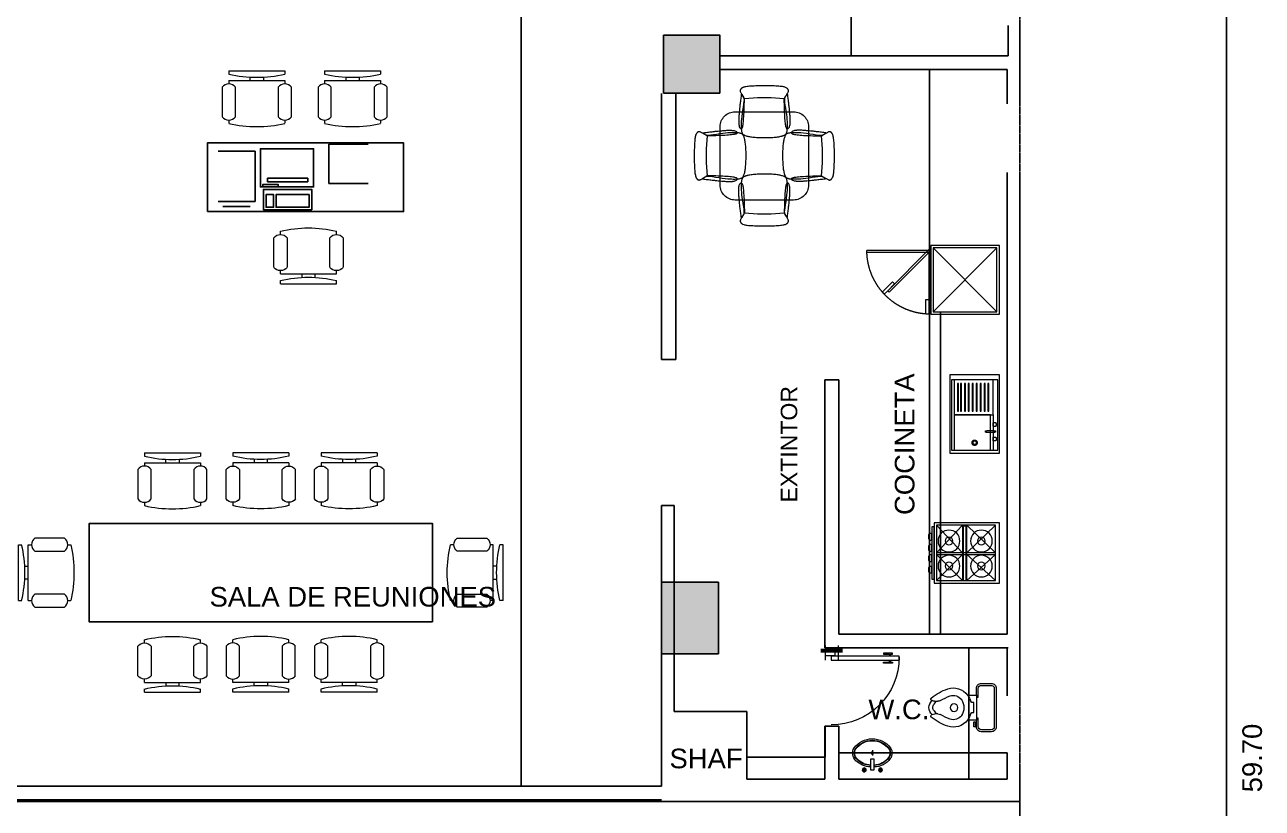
# Model space of a CAD drawing. Header units: millimetres. Extents: x -327709 to -233612, y 250954 to 312605.
# Drawn here: x -246551 to -233941, y 279369 to 287356 of the extents above; entities that cross this region are included whole.
import ezdxf

# ---------------------------------------------------------------- set-up
doc = ezdxf.new("R2010")
doc.units = ezdxf.units.MM
doc.header["$PDMODE"] = 35
doc.linetypes.add('Dash Style-1', pattern=[4.724409, 1.889764, -2.834646])
for name, color, linetype, lineweight in [('p1', 7, 'Continuous', 18), ('P4', 7, 'Continuous', 18), ('SUPERFICIES', 7, 'Dash Style-1', 5)]:
    doc.layers.add(name, color=color, linetype=linetype, lineweight=lineweight)
doc.styles.add('Arial (bold)', font='arialbd.ttf')
doc.styles.add('Arial Unicode MS', font='ARIALUNI.TTF')
doc.dimstyles.new('carlos', dxfattribs={"dimtxt": 0.067432, "dimasz": 0.00186, "dimexe": 1.7e-05, "dimexo": 1.25e-05, "dimgap": 0, "dimtad": 0, "dimdec": 3, "dimtxsty": 'Arial (bold)', "dimblk": 'VW_SLASH-1', "dimblk1": 'VW_SLASH-1', "dimblk2": 'VW_SLASH-1', "dimcen": 0, "dimazin": 0, "dimtfac": 1, "dimtdec": 3, "dimtix": 1, "dimtmove": 0, "dimatfit": 0, "dimldrblk": 'VW_SLASH-1', "dimfxl": 1, "dimfrac": 2, "dimtolj": 1, "dimarcsym": 0})

# ---------------------------------------------------------------- blocks, each defined once
blk = doc.blocks.new('refrigera 2d')
at = {"linetype": 'Dash Style-1'}
for p, q in [((0.291, -0.348), (0.291, -0.998)), ((0.311, -0.348), (0.311, -0.998))]:
    blk.add_line(p, q, dxfattribs=at)
for points in [[(-0.339, 0.352), (0.361, 0.352), (0.361, -0.348), (-0.339, -0.348), (-0.339, 0.352)], [(-0.314, 0.327), (0.336, 0.327), (0.336, -0.323), (-0.314, -0.323)], [(-0.289, -0.368), (-0.339, -0.368), (-0.339, -0.398), (-0.189, -0.398), (-0.189, -0.368), (-0.289, -0.368)], [(-0.289, -0.348), (0.311, -0.348), (0.311, -0.368), (-0.289, -0.368)], [(-0.114, -0.772), (0.311, -0.348), (0.325, -0.362), (-0.1, -0.786)], [(-0.1, -0.786), (-0.135, -0.822), (-0.114, -0.843), (-0.008, -0.737), (-0.029, -0.715), (-0.1, -0.786)]]:
    blk.add_lwpolyline(points, close=True)
blk.add_lwpolyline([(-0.314, 0.327), (0.336, -0.323), (-0.314, -0.323), (0.336, 0.327)])
blk.add_arc((0.311, -0.348), 0.65, 181.7624, 270, dxfattribs=at)
blk = doc.blocks.new('cocina 2d plant 1')
for p, q in [((-0.024, 0.011), (-0.286, 0.277)), ((-0.286, 0.011), (-0.024, 0.277)), ((-0.024, 0.304), (-0.016, 0.304)), ((0.022, 0.011), (0.314, 0.277)), ((0.314, 0.011), (0.022, 0.277)), ((-0.024, -0.287), (-0.286, -0.006)), ((-0.286, -0.287), (-0.024, -0.006)), ((0.022, -0.287), (0.314, -0.006)), ((0.314, -0.287), (0.022, -0.006))]:
    blk.add_line(p, q)
for points in [[(-0.311, 0.263), (-0.311, -0.272), (-0.336, -0.272), (-0.336, 0.263)], [(0.354, 0.304), (0.354, -0.31), (-0.311, -0.31), (-0.311, 0.304)], [(0.314, 0.277), (0.314, -0.287), (-0.286, -0.287), (-0.286, 0.277)], [(0.014, 0.277), (0.014, -0.277), (-0.016, -0.277), (-0.016, 0.277)], [(0.021, 0.277), (0.021, -0.277), (0.014, -0.277), (0.014, 0.277)], [(-0.36, 0.187), (-0.36, 0.143), (-0.368, 0.143), (-0.368, 0.187)], [(-0.336, 0.198), (-0.336, 0.132), (-0.36, 0.132), (-0.36, 0.198)], [(-0.36, 0.071), (-0.36, 0.027), (-0.368, 0.027), (-0.368, 0.071)], [(-0.336, 0.082), (-0.336, 0.016), (-0.36, 0.016), (-0.36, 0.082)], [(0.314, 0.011), (0.314, -0.006), (-0.286, -0.006), (-0.286, 0.011)], [(-0.36, -0.034), (-0.36, -0.078), (-0.368, -0.078), (-0.368, -0.034)], [(-0.336, -0.023), (-0.336, -0.089), (-0.36, -0.089), (-0.36, -0.023)], [(-0.36, -0.147), (-0.36, -0.191), (-0.368, -0.191), (-0.368, -0.147)], [(-0.336, -0.136), (-0.336, -0.202), (-0.36, -0.202), (-0.36, -0.136)]]:
    blk.add_lwpolyline(points, close=True)
for points in [[(-0.016, 0.277), (-0.016, -0.277), (-0.024, -0.277), (-0.024, 0.277)], [(-0.016, 0.277), (-0.016, -0.277), (-0.024, -0.277), (-0.024, 0.277), (-0.016, 0.277)]]:
    blk.add_lwpolyline(points)
for centre, radius in [((-0.16, 0.129), 0.111), ((-0.16, 0.129), 0.04), ((0.17, 0.129), 0.111), ((0.17, 0.129), 0.04), ((-0.16, -0.126), 0.111), ((-0.16, -0.126), 0.04), ((0.17, -0.126), 0.111), ((0.17, -0.126), 0.04)]:
    blk.add_circle(centre, radius)
blk = doc.blocks.new('lavaplatos peq')
blk.add_line((-0.192, 0.03), (-0.192, -0.329))
for points in [[(-0.257, 0.439), (0.248, 0.439), (0.248, -0.361), (-0.257, -0.361)], [(-0.242, 0.388), (0.233, 0.388), (0.233, -0.329), (-0.242, -0.329)], [(-0.192, 0.388), (0.203, 0.388), (0.203, 0.03), (-0.192, 0.03)], [(-0.15, 0.351), (-0.14, 0.351), (-0.14, 0.068), (-0.15, 0.068)], [(-0.11, 0.351), (-0.1, 0.351), (-0.1, 0.068), (-0.11, 0.068)], [(-0.07, 0.351), (-0.06, 0.351), (-0.06, 0.068), (-0.07, 0.068)], [(-0.03, 0.351), (-0.02, 0.351), (-0.02, 0.068), (-0.03, 0.068)], [(0.01, 0.351), (0.02, 0.351), (0.02, 0.068), (0.01, 0.068)], [(0.05, 0.351), (0.06, 0.351), (0.06, 0.068), (0.05, 0.068)], [(0.09, 0.351), (0.1, 0.351), (0.1, 0.068), (0.09, 0.068)], [(0.13, 0.351), (0.14, 0.351), (0.14, 0.068), (0.13, 0.068)], [(0.16, 0.351), (0.17, 0.351), (0.17, 0.068), (0.16, 0.068)], [(-0.166, 0.03), (0.203, 0.03), (0.203, -0.329), (-0.166, -0.329)]]:
    blk.add_lwpolyline(points, close=True)
for points in [[(-0.197, -0.048), (-0.196, -0.048), (-0.194, -0.05), (-0.192, -0.053), (-0.192, -0.082), (-0.194, -0.085), (-0.196, -0.087), (-0.219, -0.087), (-0.221, -0.085), (-0.222, -0.082), (-0.222, -0.053), (-0.221, -0.05), (-0.219, -0.048), (-0.217, -0.048), (-0.207, -0.048), (-0.197, -0.048)], [(-0.197, -0.195), (-0.196, -0.195), (-0.194, -0.197), (-0.192, -0.2), (-0.192, -0.229), (-0.194, -0.232), (-0.196, -0.234), (-0.219, -0.234), (-0.221, -0.232), (-0.222, -0.229), (-0.222, -0.2), (-0.221, -0.197), (-0.219, -0.195), (-0.217, -0.195), (-0.207, -0.195), (-0.197, -0.195)], [(-0.132, -0.13), (-0.127, -0.13), (-0.119, -0.131), (-0.115, -0.132), (-0.115, -0.146), (-0.119, -0.147), (-0.127, -0.148), (-0.204, -0.148), (-0.212, -0.147), (-0.216, -0.146), (-0.216, -0.132), (-0.212, -0.131), (-0.204, -0.13), (-0.199, -0.13), (-0.166, -0.13), (-0.132, -0.13)]]:
    blk.add_open_spline(points, degree=2, knots=[0, 0, 0, 1, 2, 3, 4, 5, 6, 7, 8, 9, 10, 11, 12, 12, 13, 13, 13])
for points in [[(0.026, -0.253), (0.026, -0.247), (0.018, -0.236), (0.004, -0.229), (-0.012, -0.229), (-0.026, -0.236), (-0.034, -0.247), (-0.034, -0.26), (-0.026, -0.271), (-0.012, -0.277), (0.004, -0.277), (0.018, -0.271), (0.026, -0.26), (0.026, -0.253)], [(0.016, -0.253), (0.016, -0.249), (0.01, -0.242), (0.001, -0.237), (-0.01, -0.237), (-0.019, -0.242), (-0.024, -0.249), (-0.024, -0.258), (-0.019, -0.265), (-0.01, -0.269), (0.001, -0.269), (0.01, -0.265), (0.016, -0.258), (0.016, -0.253)]]:
    blk.add_open_spline(points, degree=2)
blk = doc.blocks.new('Group-201-1')
at = {"color": 7, "linetype": 'Continuous', "lineweight": 5}
for p, q in [((-0.027, 0), (0.029, 0)), ((0.001, 0.028), (0.001, -0.027)), ((-0.102, -0.173), (-0.062, -0.173)), ((-0.082, -0.153), (-0.082, -0.193)), ((0.064, -0.173), (0.104, -0.173)), ((0.084, -0.153), (0.084, -0.193))]:
    blk.add_line(p, q, dxfattribs=at)
for points in [[(0.02, -0.143, 0.187772), (0.168, -0.079, 0.335471), (0.188, 0.052, 0.491193), (-0.185, 0.053, 0.280802), (-0.182, -0.058, 0.232365), (-0.018, -0.143)], [(0.019, -0.127, 0.187798), (0.157, -0.067, 0.331964), (0.174, 0.044, 0.487756), (-0.172, 0.045, 0.276113), (-0.168, -0.049, 0.231696), (-0.017, -0.127)], [(0.019, -0.123, 0.187806), (0.154, -0.064, 0.330923), (0.171, 0.042, 0.486791), (-0.168, 0.042, 0.274714), (-0.165, -0.047, 0.231506), (-0.017, -0.123)]]:
    blk.add_lwpolyline(points, format="xyb", dxfattribs=at)
at = {"color": 7, "linetype": 'Continuous', "lineweight": 18}
blk.add_lwpolyline([(0.02, -0.173), (-0.018, -0.173), (-0.018, -0.064), (0.02, -0.064)], close=True, dxfattribs=at)
blk.add_circle((0.001, 0), 0.0116, dxfattribs=at)
at = {"color": 7, "linetype": 'Continuous', "lineweight": 5}
for centre, radius in [((-0.082, -0.173), 0.02), ((-0.082, -0.173), 0.0168), ((0.084, -0.173), 0.02), ((0.084, -0.173), 0.0168)]:
    blk.add_circle(centre, radius, dxfattribs=at)
blk = doc.blocks.new('lavam peqe planta 2d_Sc1')
at = {"color": 7}
blk.add_blockref('Group-201-1', (0, 0), dxfattribs=at)
blk = doc.blocks.new('inodor planta 2d 2')
for p, q in [((-0.033, 0.203), (-0.063, 0.181)), ((-0.063, 0.165), (-0.063, 0.198)), ((0.034, 0.203), (0.064, 0.181)), ((0.064, 0.165), (0.064, 0.197)), ((-0.126, -0.227), (0.128, -0.227)), ((-0.05, -0.202), (-0.05, -0.182)), ((0.051, -0.202), (-0.05, -0.202)), ((0.051, -0.182), (0.051, -0.202))]:
    blk.add_line(p, q)
blk.add_lwpolyline([(-0.246, -0.379, 0.414214), (-0.195, -0.43), (0.196, -0.43, 0.414214), (0.247, -0.379), (0.247, -0.278, 0.414214), (0.196, -0.227), (0.128, -0.227), (0.128, -0.138, 0.320465), (0.191, 0.065, 0.084082), (0.098, 0.232, 0.442604), (0.079, 0.233, 0.057779), (0.072, 0.224, 0.435895), (-0.071, 0.225, 0.057779), (-0.078, 0.234, 0.442604), (-0.097, 0.233, 0.084082), (-0.19, 0.065, 0.320465), (-0.126, -0.138), (-0.126, -0.227), (-0.195, -0.227, 0.414214), (-0.246, -0.278), (-0.246, -0.379)], format="xyb", close=True)
for points in [[(0.034, 0.203, 0.428571), (-0.033, 0.203)], [(-0.082, -0.076, 0.288661), (0.083, -0.076)], [(-0.106, -0.227), (-0.106, -0.247), (-0.195, -0.247, 0.414214), (-0.226, -0.278), (-0.226, -0.384, 0.370267), (-0.195, -0.41), (0.196, -0.41, 0.414214), (0.227, -0.379), (0.227, -0.278, 0.414214), (0.196, -0.247), (0.108, -0.247), (0.108, -0.227)], [(0.061, -0.17, 0.101686), (0.128, -0.138)]]:
    blk.add_lwpolyline(points, format="xyb")
blk.add_lwpolyline([(0.196, -0.227), (0.196, -0.202), (0.146, -0.202), (0.146, -0.214), (0.184, -0.214), (0.184, -0.227)])
blk.add_circle((0.001, 0), 0.0395)
for centre, radius, start, end in [((0.35, -0.125), 0.496, 147.9375, 160.56), ((-0.114, 0.198), 0.0508, 0, 31.856), ((-0.114, 0.165), 0.0508, 327.9375, 0), ((0.115, 0.197), 0.0508, 147.3897, 180), ((0.115, 0.165), 0.0508, 180, 212.0625), ((-0.349, -0.125), 0.496, 19.44, 32.0625), ((-0.016, 0.008), 0.107, 161.8163, 232.8917), ((0.017, 0.008), 0.107, 307.1083, 18.1837), ((-0.016, 0.008), 0.183, 232.8917, 256.1166), ((-0.063, -0.182), 0.0127, 0, 76.1166), ((0.064, -0.182), 0.0127, 103.8834, 180)]:
    blk.add_arc(centre, radius, start, end)
blk = doc.blocks.new('Group-202-1')
at = {"color": 7, "linetype": 'Continuous', "lineweight": 9}
for p, q in [((-0.071, 0.592), (-0.203, 0.582)), ((0.071, 0.592), (-0.071, 0.592)), ((0.203, 0.582), (0.071, 0.592))]:
    blk.add_line(p, q, dxfattribs=at)
for points, knots in [([(-0.203, 0.582), (-0.208, 0.268), (-0.261, 0.281), (-0.261, 0.427), (-0.234, 0.633), (-0.218, 0.607), (-0.203, 0.582)], [0, 0, 0, 1, 2, 3, 3, 4, 4, 4]), ([(0.213, 0.216), (0.163, 0.186), (-0.163, 0.186), (-0.264, 0.247), (-0.203, 0.582), (-0.234, 0.633), (-0.254, 0.674), (-0.193, 0.714), (0.193, 0.714), (0.254, 0.674), (0.234, 0.633), (0.203, 0.582), (0.264, 0.247), (0.213, 0.216)], [0, 0, 0, 1, 2, 3, 3, 4, 5, 6, 7, 8, 9, 9, 10, 10, 10]), ([(0.203, 0.582), (0.208, 0.268), (0.261, 0.281), (0.261, 0.427), (0.234, 0.633), (0.218, 0.607), (0.203, 0.582)], [0, 0, 0, 1, 2, 3, 3, 4, 4, 4])]:
    blk.add_open_spline(points, degree=2, knots=knots, dxfattribs=at)
blk = doc.blocks.new('Group-203-1')
at = {"color": 7, "linetype": 'Continuous', "lineweight": 9}
for p, q in [((-0.203, -0.582), (-0.071, -0.592)), ((-0.071, -0.592), (0.071, -0.592)), ((0.071, -0.592), (0.203, -0.582))]:
    blk.add_line(p, q, dxfattribs=at)
for points, knots in [([(-0.213, -0.216), (-0.163, -0.186), (0.163, -0.186), (0.264, -0.247), (0.203, -0.582), (0.234, -0.633), (0.254, -0.674), (0.193, -0.714), (-0.193, -0.714), (-0.254, -0.674), (-0.234, -0.633), (-0.203, -0.582), (-0.264, -0.247), (-0.213, -0.216)], [0, 0, 0, 1, 2, 3, 3, 4, 5, 6, 7, 8, 9, 9, 10, 10, 10]), ([(-0.203, -0.582), (-0.208, -0.268), (-0.261, -0.281), (-0.261, -0.427), (-0.234, -0.633), (-0.218, -0.607), (-0.203, -0.582)], [0, 0, 0, 1, 2, 3, 3, 4, 4, 4]), ([(0.203, -0.582), (0.208, -0.268), (0.261, -0.281), (0.261, -0.427), (0.234, -0.633), (0.218, -0.607), (0.203, -0.582)], [0, 0, 0, 1, 2, 3, 3, 4, 4, 4])]:
    blk.add_open_spline(points, degree=2, knots=knots, dxfattribs=at)
blk = doc.blocks.new('Group-204-1')
at = {"color": 7, "linetype": 'Continuous', "lineweight": 9}
for p, q in [((-0.582, 0.203), (-0.592, 0.071)), ((-0.592, 0.071), (-0.592, -0.071)), ((-0.592, -0.071), (-0.582, -0.203))]:
    blk.add_line(p, q, dxfattribs=at)
for points, knots in [([(-0.582, 0.203), (-0.268, 0.208), (-0.281, 0.261), (-0.427, 0.261), (-0.633, 0.234), (-0.607, 0.218), (-0.582, 0.203)], [0, 0, 0, 1, 2, 3, 3, 4, 4, 4]), ([(-0.216, 0.213), (-0.186, 0.163), (-0.186, -0.163), (-0.247, -0.264), (-0.582, -0.203), (-0.633, -0.234), (-0.674, -0.254), (-0.714, -0.193), (-0.714, 0.193), (-0.674, 0.254), (-0.633, 0.234), (-0.582, 0.203), (-0.247, 0.264), (-0.216, 0.213)], [0, 0, 0, 1, 2, 3, 3, 4, 5, 6, 7, 8, 9, 9, 10, 10, 10]), ([(-0.582, -0.203), (-0.268, -0.208), (-0.281, -0.261), (-0.427, -0.261), (-0.633, -0.234), (-0.607, -0.218), (-0.582, -0.203)], [0, 0, 0, 1, 2, 3, 3, 4, 4, 4])]:
    blk.add_open_spline(points, degree=2, knots=knots, dxfattribs=at)
blk = doc.blocks.new('Group-205-1')
at = {"color": 7, "linetype": 'Continuous', "lineweight": 9}
for p, q in [((0.592, 0.071), (0.582, 0.203)), ((0.592, -0.071), (0.592, 0.071)), ((0.582, -0.203), (0.592, -0.071))]:
    blk.add_line(p, q, dxfattribs=at)
for points, knots in [([(0.582, 0.203), (0.268, 0.208), (0.281, 0.261), (0.427, 0.261), (0.633, 0.234), (0.607, 0.218), (0.582, 0.203)], [0, 0, 0, 1, 2, 3, 3, 4, 4, 4]), ([(0.216, -0.213), (0.186, -0.163), (0.186, 0.163), (0.247, 0.264), (0.582, 0.203), (0.633, 0.234), (0.674, 0.254), (0.714, 0.193), (0.714, -0.193), (0.674, -0.254), (0.633, -0.234), (0.582, -0.203), (0.247, -0.264), (0.216, -0.213)], [0, 0, 0, 1, 2, 3, 3, 4, 5, 6, 7, 8, 9, 9, 10, 10, 10]), ([(0.582, -0.203), (0.268, -0.208), (0.281, -0.261), (0.427, -0.261), (0.633, -0.234), (0.607, -0.218), (0.582, -0.203)], [0, 0, 0, 1, 2, 3, 3, 4, 4, 4])]:
    blk.add_open_spline(points, degree=2, knots=knots, dxfattribs=at)
blk = doc.blocks.new('Table and Chairs (2D)-5')
at = {"color": 7, "linetype": 'Continuous', "lineweight": 9}
blk.add_lwpolyline([(-0.45, 0.2976, -0.4142136), (-0.2976, 0.45), (0.2976, 0.45, -0.4142136), (0.45, 0.2976), (0.45, -0.2976, -0.4142136), (0.2976, -0.45), (-0.2976, -0.45, -0.4142136), (-0.45, -0.2976)], format="xyb", close=True, dxfattribs=at)
at = {"color": 7}
for name in ['Group-202-1', 'Group-204-1', 'Group-205-1', 'Group-203-1']:
    blk.add_blockref(name, (0, 0), dxfattribs=at)
blk = doc.blocks.new('Group-93-1')
at = {"color": 7, "linetype": 'Continuous', "lineweight": 9}
for p, q in [((-0.285, 0), (-0.285, -0.034)), ((-0.285, 0), (0.285, 0)), ((0.285, 0), (0.285, -0.034)), ((-0.285, -0.101), (-0.285, -0.134)), ((-0.285, -0.101), (0.285, -0.101)), ((-0.067, -0.101), (-0.067, -0.065)), ((0.067, -0.066), (0.067, -0.101)), ((0.285, -0.101), (0.285, -0.134)), ((-0.352, -0.168), (-0.352, -0.469)), ((-0.218, -0.469), (-0.218, -0.168)), ((0.218, -0.168), (0.218, -0.469)), ((0.352, -0.469), (0.352, -0.168)), ((-0.285, -0.503), (-0.285, -0.536)), ((0.285, -0.503), (0.285, -0.536))]:
    blk.add_line(p, q, dxfattribs=at)
for centre, radius, start, end in [((0, 1.161), 1.228, 256.5803, 283.4197), ((-0.285, -0.218), 0.0838, 36.8699, 143.1301), ((0.285, -0.218), 0.0838, 36.8699, 143.1301), ((-0.285, -0.419), 0.0838, 216.8699, 323.1301), ((0.285, -0.419), 0.0838, 216.8699, 323.1301), ((0, 0.658), 1.228, 256.5803, 283.4197)]:
    blk.add_arc(centre, radius, start, end, dxfattribs=at)
blk = doc.blocks.new('Chair - Desk_Sc1')
at = {"color": 7}
blk.add_blockref('Group-93-1', (0, 0), dxfattribs=at)
blk = doc.blocks.new('Group-2-2')
at = {"color": 5, "linetype": 'Continuous', "lineweight": 60}
blk.add_line((28.089, 7.119), (28.089, 7.339), dxfattribs=at)
at = {"color": 7, "linetype": 'Continuous', "lineweight": 5}
for p, q in [((28.139, 7.294), (27.989, 7.294)), ((28.139, 7.164), (27.989, 7.164))]:
    blk.add_line(p, q, dxfattribs=at)
for points in [[(27.985, 7.828), (27.97, 7.828), (27.97, 7.848), (27.96, 7.848), (27.96, 7.758), (27.97, 7.758), (27.97, 7.818), (27.985, 7.818)], [(27.989, 7.224), (27.989, 7.917), (28.029, 7.917), (28.029, 7.224)], [(28.035, 7.828), (28.05, 7.828), (28.05, 7.848), (28.06, 7.848), (28.06, 7.758), (28.05, 7.758), (28.05, 7.818), (28.035, 7.818)], [(28.089, 7.164), (28.039, 7.164), (28.039, 7.264), (28.089, 7.264)]]:
    blk.add_lwpolyline(points, close=True, dxfattribs=at)
blk.add_arc((28.022, 7.224), 0.693, 90, 180, dxfattribs=at)
blk = doc.blocks.new('VW_SLASH-1')
at = {"layer": 'p1', "color": 0, "linetype": 'ByBlock', "lineweight": -2}
blk.add_line((0, 0), (-1, 0), dxfattribs=at)
at = {"layer": 'p1', "color": 0, "linetype": 'Continuous', "lineweight": 20}
blk.add_lwpolyline([(1, 1), (-1, -1)], dxfattribs=at)
blk = doc.blocks.new('*D455')
at = {"layer": 'Defpoints', "color": 0, "linetype": 'Continuous', "transparency": 16777216}
for p in [(-239192, 280354), (-238396, 280204), (-239192, 279888)]:
    blk.add_point(p, dxfattribs=at)
at = {"layer": 'P4', "color": 0, "linetype": 'Continuous', "lineweight": -2, "transparency": 16777216}
for p, q in [((-239192, 280354), (-239192, 279888)), ((-238396, 280204), (-238396, 279888)), ((-239192, 279888), (-238794, 279888)), ((-238396, 279888), (-238794, 279888))]:
    blk.add_line(p, q, dxfattribs=at)
at = {"layer": 'P4', "color": 0, "linetype": 'Continuous', "lineweight": -2, "transparency": 16777216, "xscale": 0.0018603515625, "yscale": 0.0018603515625, "zscale": 0.0018603515625, "rotation": 180}
blk.add_blockref('VW_SLASH-1', (-239192, 279888), dxfattribs=at)
at = {"layer": 'P4', "color": 0, "linetype": 'Continuous', "lineweight": -2, "transparency": 16777216, "xscale": 0.0018603515625, "yscale": 0.0018603515625, "zscale": 0.0018603515625}
blk.add_blockref('VW_SLASH-1', (-238396, 279888), dxfattribs=at)
at = {"layer": 'P4', "color": 0, "linetype": 'Continuous', "lineweight": -2, "transparency": 16777216, "insert": (-238794, 279888), "char_height": 0.0607, "attachment_point": 5, "style": 'Arial (bold)'}
blk.add_mtext('\\A1;2385,407', dxfattribs=at)
blk = doc.blocks.new('*D456')
at = {"layer": 'Defpoints', "color": 0, "linetype": 'Continuous', "transparency": 16777216}
for p in [(-238256, 280204), (-236541, 279934), (-236541, 279664)]:
    blk.add_point(p, dxfattribs=at)
at = {"layer": 'P4', "color": 0, "linetype": 'Continuous', "lineweight": -2, "transparency": 16777216}
for p, q in [((-238256, 280204), (-238256, 279934)), ((-238256, 279934), (-237399, 279934)), ((-236541, 279934), (-237399, 279934)), ((-236541, 279664), (-236541, 279934))]:
    blk.add_line(p, q, dxfattribs=at)
at = {"layer": 'P4', "color": 0, "linetype": 'Continuous', "lineweight": -2, "transparency": 16777216, "xscale": 0.0018603515625, "yscale": 0.0018603515625, "zscale": 0.0018603515625, "rotation": 180}
blk.add_blockref('VW_SLASH-1', (-238256, 279934), dxfattribs=at)
at = {"layer": 'P4', "color": 0, "linetype": 'Continuous', "lineweight": -2, "transparency": 16777216, "xscale": 0.0018603515625, "yscale": 0.0018603515625, "zscale": 0.0018603515625}
blk.add_blockref('VW_SLASH-1', (-236541, 279934), dxfattribs=at)
at = {"layer": 'P4', "color": 0, "linetype": 'Continuous', "lineweight": -2, "transparency": 16777216, "insert": (-237399, 279934), "char_height": 0.0607, "attachment_point": 5, "style": 'Arial (bold)'}
blk.add_mtext('\\A1;5145,951', dxfattribs=at)
blk = doc.blocks.new('*D457')
at = {"layer": 'Defpoints', "color": 0, "linetype": 'Continuous', "transparency": 16777216}
for p in [(-236541, 281004), (-236931, 279664), (-236541, 279664)]:
    blk.add_point(p, dxfattribs=at)
at = {"layer": 'P4', "color": 0, "linetype": 'Continuous', "lineweight": -2, "transparency": 16777216}
for p, q in [((-236541, 281004), (-236931, 281004)), ((-236931, 281004), (-236931, 280334)), ((-236931, 279664), (-236931, 280334)), ((-236541, 279664), (-236931, 279664))]:
    blk.add_line(p, q, dxfattribs=at)
at = {"layer": 'P4', "color": 0, "linetype": 'Continuous', "lineweight": -2, "transparency": 16777216, "xscale": 0.0018603515625, "yscale": 0.0018603515625, "zscale": 0.0018603515625}
for p, rotation in [((-236931, 281004), 90), ((-236931, 279664), 270)]:
    blk.add_blockref('VW_SLASH-1', p, dxfattribs=dict(at, rotation=rotation))
at = {"layer": 'P4', "color": 0, "linetype": 'Continuous', "lineweight": -2, "transparency": 16777216, "insert": (-236931, 280334), "char_height": 0.0607, "attachment_point": 5, "style": 'Arial (bold)'}
blk.add_mtext('\\A1;4020,686', dxfattribs=at)
blk = doc.blocks.new('*D458')
at = {"layer": 'Defpoints', "color": 0, "linetype": 'Continuous', "transparency": 16777216}
for p in [(-237333, 286900), (-236541, 286900), (-236541, 281144)]:
    blk.add_point(p, dxfattribs=at)
at = {"layer": 'P4', "color": 0, "linetype": 'Continuous', "lineweight": -2, "transparency": 16777216}
for p, q in [((-236541, 286900), (-237333, 286900)), ((-237333, 286900), (-237333, 284022)), ((-237333, 281144), (-237333, 284022)), ((-236541, 281144), (-237333, 281144))]:
    blk.add_line(p, q, dxfattribs=at)
at = {"layer": 'P4', "color": 0, "linetype": 'Continuous', "lineweight": -2, "transparency": 16777216, "xscale": 0.0018603515625, "yscale": 0.0018603515625, "zscale": 0.0018603515625}
for p, rotation in [((-237333, 286900), 90), ((-237333, 281144), 270)]:
    blk.add_blockref('VW_SLASH-1', p, dxfattribs=dict(at, rotation=rotation))
at = {"layer": 'P4', "color": 0, "linetype": 'Continuous', "lineweight": -2, "transparency": 16777216, "insert": (-237333, 284022), "char_height": 0.0607, "attachment_point": 5, "style": 'Arial (bold)'}
blk.add_mtext('\\A1;17267,944', dxfattribs=at)
blk = doc.blocks.new('*D459')
at = {"layer": 'Defpoints', "color": 0, "linetype": 'Continuous', "transparency": 16777216}
for p in [(-241491, 292851), (-240042, 292851), (-240062, 279594)]:
    blk.add_point(p, dxfattribs=at)
at = {"layer": 'P4', "color": 0, "linetype": 'Continuous', "lineweight": -2, "transparency": 16777216}
for p, q in [((-240042, 292851), (-241491, 292851)), ((-241491, 292851), (-241491, 286223)), ((-241491, 279594), (-241491, 286223)), ((-240062, 279594), (-241491, 279594))]:
    blk.add_line(p, q, dxfattribs=at)
at = {"layer": 'P4', "color": 0, "linetype": 'Continuous', "lineweight": -2, "transparency": 16777216, "xscale": 0.0018603515625, "yscale": 0.0018603515625, "zscale": 0.0018603515625}
for p, rotation in [((-241491, 292851), 90), ((-241491, 279594), 270)]:
    blk.add_blockref('VW_SLASH-1', p, dxfattribs=dict(at, rotation=rotation))
at = {"layer": 'P4', "color": 0, "linetype": 'Continuous', "lineweight": -2, "transparency": 16777216, "insert": (-241491, 286223), "char_height": 0.0607, "attachment_point": 5, "style": 'Arial (bold)'}
blk.add_mtext('\\A1;39771,781', dxfattribs=at)
blk = doc.blocks.new('*D460')
at = {"layer": 'Defpoints', "color": 0, "linetype": 'Continuous', "transparency": 16777216}
for p in [(-238131, 292851), (-236531, 292851), (-236531, 287040)]:
    blk.add_point(p, dxfattribs=at)
at = {"layer": 'P4', "color": 0, "linetype": 'Continuous', "lineweight": -2, "transparency": 16777216}
for p, q in [((-236531, 292851), (-238131, 292851)), ((-238131, 292851), (-238131, 289946)), ((-238131, 287040), (-238131, 289946)), ((-236531, 287040), (-238131, 287040))]:
    blk.add_line(p, q, dxfattribs=at)
at = {"layer": 'P4', "color": 0, "linetype": 'Continuous', "lineweight": -2, "transparency": 16777216, "xscale": 0.0018603515625, "yscale": 0.0018603515625, "zscale": 0.0018603515625}
for p, rotation in [((-238131, 292851), 90), ((-238131, 287040), 270)]:
    blk.add_blockref('VW_SLASH-1', p, dxfattribs=dict(at, rotation=rotation))
at = {"layer": 'P4', "color": 0, "linetype": 'Continuous', "lineweight": -2, "transparency": 16777216, "insert": (-238131, 289946), "char_height": 0.0607, "attachment_point": 5, "style": 'Arial (bold)'}
blk.add_mtext('\\A1;17432,972', dxfattribs=at)

msp = doc.modelspace()

# ---------------------------------------------------------------- hatches: boundary and pattern name
at = {"layer": 'P4', "linetype": 'Continuous', "lineweight": -2}
for points in [[(-239466.58409, 286659.67291), (-239466.58409, 287249.77352), (-240041.68215, 287249.77352), (-240041.68215, 286659.67291)], [(-239481.58665, 281674.32289), (-239481.58665, 280944.1984), (-240061.68556, 280944.1984), (-240061.68556, 281674.32289)]]:
    msp.add_hatch(color=0, dxfattribs=at).paths.add_polyline_path(points)

# ---------------------------------------------------------------- linework, layer by layer
at = {"layer": 'P4', "color": 0, "linetype": 'Continuous', "lineweight": -2}
for p, q in [((-236531.05893, 287347.33344), (-236531.05893, 287040.2378)), ((-236411.06312, 286548.58366), (-236411.06312, 287347.33344)), ((-239466.58409, 287040.2378), (-236531.05893, 287040.2378)), ((-239466.58409, 286900.21392), (-236541.06064, 286900.21392)), ((-236541.06064, 286900.21392), (-236541.06064, 286548.58366)), ((-240061.68556, 286655.17214), (-240061.68556, 283944.20991)), ((-239916.66083, 286655.17214), (-239916.66083, 283944.20991)), ((-243450.69424, 285738.67869), (-243450.69424, 286138.74691)), ((-243450.69424, 286138.74691), (-243050.62603, 286138.74691)), ((-244580.67802, 286067.24572), (-244204.0513, 286067.24572)), ((-244204.0513, 286067.24572), (-244204.0513, 285554.65832)), ((-244149.69235, 285703.14975), (-244149.69235, 286092.6007)), ((-244149.69235, 286092.6007), (-244149.69235, 285703.14975)), ((-244149.69235, 286092.6007), (-243606.83064, 286092.6007)), ((-243606.83064, 286092.6007), (-244149.69235, 286092.6007)), ((-243606.83064, 286092.6007), (-243606.83064, 285703.14975)), ((-243606.83064, 285703.14975), (-243606.83064, 286092.6007)), ((-244078.29565, 285754.11246), (-244078.29565, 285790.66467)), ((-244078.29565, 285790.66467), (-243665.7253, 285790.66467)), ((-243665.7253, 285754.11246), (-244078.29565, 285754.11246)), ((-243665.7253, 285790.66467), (-243665.7253, 285754.11246)), ((-236541.06064, 285848.46429), (-236541.06064, 281144.23251)), ((-236411.06312, 280514.14387), (-236411.06312, 285848.46429)), ((-243606.83064, 285703.14975), (-244149.69235, 285703.14975)), ((-244149.69235, 285703.14975), (-243606.83064, 285703.14975)), ((-244123.84179, 285729.0003), (-243968.73844, 285729.0003)), ((-243968.73844, 285729.0003), (-244123.84179, 285729.0003)), ((-244123.84179, 285703.14975), (-244123.84179, 285729.0003)), ((-244123.84179, 285729.0003), (-244123.84179, 285703.14975)), ((-244118.187, 285469.94344), (-244118.187, 285676.7479)), ((-244118.187, 285676.7479), (-244118.187, 285469.94344)), ((-244118.187, 285676.7479), (-243627.0264, 285676.7479)), ((-243627.0264, 285676.7479), (-244118.187, 285676.7479)), ((-244092.33644, 285495.794), (-244092.33644, 285625.04679)), ((-244092.33644, 285625.04679), (-244092.33644, 285495.794)), ((-244092.33644, 285625.04679), (-244014.78477, 285625.04679)), ((-244014.78477, 285625.04679), (-244092.33644, 285625.04679)), ((-244014.78477, 285625.04679), (-244014.78477, 285495.794)), ((-244014.78477, 285495.794), (-244014.78477, 285625.04679)), ((-243988.93421, 285495.794), (-243988.93421, 285625.04679)), ((-243988.93421, 285625.04679), (-243988.93421, 285495.794)), ((-243988.93421, 285625.04679), (-243652.87696, 285625.04679)), ((-243652.87696, 285625.04679), (-243988.93421, 285625.04679)), ((-243968.73844, 285729.0003), (-243968.73844, 285703.14975)), ((-243968.73844, 285703.14975), (-243968.73844, 285729.0003)), ((-243652.87696, 285625.04679), (-243652.87696, 285495.794)), ((-243652.87696, 285495.794), (-243652.87696, 285625.04679)), ((-243627.0264, 285676.7479), (-243627.0264, 285469.94344)), ((-243627.0264, 285469.94344), (-243627.0264, 285676.7479)), ((-243050.62603, 285738.67869), (-243450.69424, 285738.67869)), ((-244204.0513, 285554.65832), (-244580.67802, 285554.65832)), ((-244254.05983, 285504.64979), (-244530.66949, 285504.64979)), ((-243627.0264, 285469.94344), (-244118.187, 285469.94344)), ((-244118.187, 285469.94344), (-243627.0264, 285469.94344)), ((-239916.66083, 283944.20991), (-240061.68556, 283944.20991)), ((-238396.40163, 283734.67419), (-238256.37775, 283734.67419)), ((-238396.40163, 283734.67419), (-238396.40163, 281004.20864)), ((-238256.37775, 283734.67419), (-238256.37775, 281144.23251)), ((-240061.68556, 282454.45591), (-239931.66339, 282454.45591)), ((-240061.68556, 282454.45591), (-240061.68556, 279593.96819)), ((-239931.66339, 282454.45591), (-239931.66339, 280354.09779)), ((-238256.37775, 281144.23251), (-236541.06064, 281144.23251)), ((-238396.40163, 281004.20864), (-236531.05893, 281004.20864)), ((-236541.06064, 281004.20864), (-236541.06064, 280514.14387)), ((-239931.66339, 280354.09779), (-239191.5372, 280354.09779)), ((-239191.5372, 280354.09779), (-239191.5372, 279663.98012)), ((-238396.40163, 280204.07221), (-238256.37775, 280204.07221)), ((-238396.40163, 280204.07221), (-238396.40163, 279663.98012)), ((-238256.37775, 280204.07221), (-238256.37775, 279663.98012)), ((-236541.06064, 279814.0245), (-236541.06064, 279663.98012)), ((-236411.06312, 279151.41152), (-236411.06312, 279814.0245)), ((-247742.99525, 279593.96819), (-240061.68556, 279593.96819)), ((-239191.5372, 279663.98012), (-238396.40163, 279663.98012)), ((-238256.37775, 279663.98012), (-236541.06064, 279663.98012)), ((-247883.01912, 279453.94431), (-240061.68556, 279453.94431)), ((-247879.79261, 279438.72113), (-236411.06312, 279438.72113))]:
    msp.add_line(p, q, dxfattribs=at)
for points in [[(-292955.65142, 251826.92186), (-234305.65142, 251826.92186), (-234305.65142, 311987.17937), (-292955.65142, 311987.17937)], [(-239466.58409, 286659.67291), (-239466.58409, 287249.77352), (-240041.68215, 287249.77352), (-240041.68215, 286659.67291)], [(-244690.20963, 285451.40669), (-242689.86857, 285451.40669), (-242689.86857, 286151.52606), (-244690.20963, 286151.52606)], [(-242395.31864, 281270.7752), (-242395.31864, 282270.94573), (-245895.91551, 282270.94573), (-245895.91551, 281270.7752)], [(-239481.58665, 281674.32289), (-239481.58665, 280944.1984), (-240061.68556, 280944.1984), (-240061.68556, 281674.32289)]]:
    msp.add_lwpolyline(points, close=True, dxfattribs=at)
msp.add_lwpolyline([(-236619.08303, 281144.23251), (-237219.18535, 281144.23251), (-237219.18535, 284430.23889)], dxfattribs=at)
for points in [[(-244149.69235, 286092.6007), (-244149.69235, 286092.6007), (-244149.69235, 286092.6007), (-244149.69235, 285703.14975)], [(-243606.83064, 286092.6007), (-243606.83064, 286092.6007), (-243606.83064, 286092.6007), (-244149.69235, 286092.6007)], [(-243606.83064, 285703.14975), (-243606.83064, 285703.14975), (-243606.83064, 285703.14975), (-243606.83064, 286092.6007)], [(-244149.69235, 285703.14975), (-244149.69235, 285703.14975), (-244149.69235, 285703.14975), (-243606.83064, 285703.14975)], [(-243968.73844, 285729.0003), (-243968.73844, 285729.0003), (-243968.73844, 285729.0003), (-244123.84179, 285729.0003)], [(-244123.84179, 285729.0003), (-244123.84179, 285729.0003), (-244123.84179, 285729.0003), (-244123.84179, 285703.14975)], [(-244118.187, 285676.7479), (-244118.187, 285676.7479), (-244118.187, 285676.7479), (-244118.187, 285469.94344)], [(-243627.0264, 285676.7479), (-243627.0264, 285676.7479), (-243627.0264, 285676.7479), (-244118.187, 285676.7479)], [(-244092.33644, 285625.04679), (-244092.33644, 285625.04679), (-244092.33644, 285625.04679), (-244092.33644, 285495.794)], [(-244014.78477, 285625.04679), (-244014.78477, 285625.04679), (-244014.78477, 285625.04679), (-244092.33644, 285625.04679)], [(-244014.78477, 285495.794), (-244014.78477, 285495.794), (-244014.78477, 285495.794), (-244014.78477, 285625.04679)], [(-243988.93421, 285625.04679), (-243988.93421, 285625.04679), (-243988.93421, 285625.04679), (-243988.93421, 285495.794)], [(-243652.87696, 285625.04679), (-243652.87696, 285625.04679), (-243652.87696, 285625.04679), (-243988.93421, 285625.04679)], [(-243968.73844, 285703.14975), (-243968.73844, 285703.14975), (-243968.73844, 285703.14975), (-243968.73844, 285729.0003)], [(-243652.87696, 285495.794), (-243652.87696, 285495.794), (-243652.87696, 285495.794), (-243652.87696, 285625.04679)], [(-243627.0264, 285469.94344), (-243627.0264, 285469.94344), (-243627.0264, 285469.94344), (-243627.0264, 285676.7479)], [(-244092.33644, 285495.794), (-244092.33644, 285495.794), (-244092.33644, 285495.794), (-244014.78477, 285495.794)], [(-243988.93421, 285495.794), (-243988.93421, 285495.794), (-243988.93421, 285495.794), (-243652.87696, 285495.794)], [(-244118.187, 285469.94344), (-244118.187, 285469.94344), (-244118.187, 285469.94344), (-243627.0264, 285469.94344)]]:
    msp.add_3dface(points, dxfattribs=at)
at = {"layer": 'SUPERFICIES', "color": 0, "lineweight": -2}
msp.add_line((-236411.06312, 258689.84277), (-236411.06312, 300105.46546), dxfattribs=at)
for points in [[(-255899.91115, 292935.56431), (-236411.06312, 292935.56431), (-236411.06312, 279438.72113), (-247883.01912, 279438.72113), (-247883.01912, 286815.19943), (-255553.16757, 286815.19943), (-255505.0624, 289157.89605), (-255903.12525, 289610.57633)], [(-247883.01912, 279438.72113), (-236411.06312, 279438.72113), (-236411.06312, 272187.30288), (-255553.16757, 272181.81656), (-255538.69208, 274262.9452), (-255903.12525, 274683.53096), (-255903.12525, 277968.69107), (-247884.48053, 277968.69107)]]:
    msp.add_lwpolyline(points, close=True, dxfattribs=at)

# ---------------------------------------------------------------- block references
at = {"layer": 'P4', "color": 0, "lineweight": -2, "yscale": 1000.17053206043, "zscale": 1000.17053206043}
for name, p, xscale in [('Chair - Desk_Sc1', (-244185.9552, 286887.47642), 1000.17053206043), ('Chair - Desk_Sc1', (-243209.74241, 286887.47642), 1000.17053206043), ('lavaplatos peq', (-236875.79852, 283348.22162), -1000.17053206043), ('Chair - Desk_Sc1', (-245045.77055, 282991.04451), 1000.17053206043), ('Chair - Desk_Sc1', (-244145.61708, 282991.04451), -1000.17053206043), ('Chair - Desk_Sc1', (-243245.4636, 282991.04451), -1000.17053206043), ('lavam peqe planta 2d_Sc1', (-237912.70642, 279932.53782), -1000.17053206043)]:
    msp.add_blockref(name, p, dxfattribs=dict(at, xscale=xscale))
for name, p, xscale, rotation in [('Table and Chairs (2D)-5', (-239014.61178, 286019.64892), 1000.17053206043, 90.00006756669586), ('Chair - Desk_Sc1', (-243659.67699, 284715.45633), -1000.17053206043, 180), ('refrigera 2d', (-236971.35174, 284744.75636), -1000.17053206043, 270), ('cocina 2d plant 1', (-236972.87737, 281967.07313), -1000.17053206043, 180), ('Chair - Desk_Sc1', (-246616.01429, 281770.86046), 1000.17053206043, 90), ('Chair - Desk_Sc1', (-241675.21987, 281770.86046), -1000.17053206043, 270), ('Chair - Desk_Sc1', (-245045.77055, 280550.67642), -1000.17053206043, 180), ('Chair - Desk_Sc1', (-244145.61708, 280550.67642), 1000.17053206043, 180), ('Chair - Desk_Sc1', (-243245.4636, 280550.67642), 1000.17053206043, 180), ('Group-2-2', (-245558.23578, 252883.96136), -1000.17053206043, 270), ('inodor planta 2d 2', (-237081.0679, 280395.69748), -1000.17053206043, 90)]:
    msp.add_blockref(name, p, dxfattribs=dict(at, xscale=xscale, rotation=rotation))

# ---------------------------------------------------------------- texts
at = {"layer": 'P4', "color": 0, "lineweight": -2, "attachment_point": 1, "rotation": 90, "line_spacing_factor": 1.008048, "style": 'Arial Unicode MS'}
for s, insert, char_height in [('COCINETA', (-237684.99038, 282358.34587), 200.034106), ('EXTINTOR', (-238847.25451, 282486.20045), 168.028649), ('59.70', (-234143.709, 279531.35613), 200.034106)]:
    msp.add_mtext(s, dxfattribs=dict(at, insert=insert, char_height=char_height))
at = {"layer": 'P4', "color": 0, "lineweight": -2, "attachment_point": 1, "line_spacing_factor": 1.008048, "style": 'Arial Unicode MS'}
for s, insert, char_height in [('SALA DE REUNIONES', (-244667.92644, 281624.90521), 200.0341064), ('W.C.', (-237953.63273, 280476.66477), 200.034106), ('SHAF', (-239980.91271, 279976.41063), 200.034106)]:
    msp.add_mtext(s, dxfattribs=dict(at, insert=insert, char_height=char_height))

# ---------------------------------------------------------------- dimensions: what is measured, and where the dimension line sits
at = {"layer": 'P4', "color": 0, "linetype": 'Continuous', "lineweight": -2}
for base, p1, p2, picture, middle in [((-241491.26714, 292851.22859), (-240061.68556, 279593.96819), (-240041.68215, 292851.22859), '*D459', (-241491.26714, 286222.59839)), ((-238130.52268, 292851.22859), (-236531.05893, 287040.2378), (-236531.05893, 292851.22859), '*D460', (-238130.52268, 289945.73319)), ((-237333.38369, 286900.21392), (-236541.06064, 281144.23251), (-236541.06064, 286900.21392), '*D458', (-237333.38369, 284022.22322)), ((-236930.98573, 279663.98012), (-236541.06064, 281004.20864), (-236541.06064, 279663.98012), '*D457', (-236930.98573, 280334.09438))]:
    dim = msp.add_linear_dim(base=base, p1=p1, p2=p2, angle=270, dimstyle='carlos', override={"dimtxt": 0.060689, "dimgap": 0.039688, "dimtih": 1, "dimtoh": 1, "dimlfac": 3, "dimpost": '<>', "dimtxsty": 'Arial (bold)'}, dxfattribs=at)
    dim.commit()
    dim.dimension.update_dxf_attribs({"geometry": picture, "text_midpoint": middle})
for base, p1, p2, picture, middle in [((-239191.5372, 279888.00319), (-238396.40163, 280204.07221), (-239191.5372, 280354.09779), '*D455', (-238793.96941, 279888.00319)), ((-236541.06064, 279934.02617), (-238256.37775, 280204.07221), (-236541.06064, 279663.98012), '*D456', (-237398.71919, 279934.02617))]:
    dim = msp.add_linear_dim(base=base, p1=p1, p2=p2, dimstyle='carlos', override={"dimtxt": 0.060689, "dimgap": 0.039688, "dimtih": 1, "dimtoh": 1, "dimlfac": 3, "dimpost": '<>', "dimtxsty": 'Arial (bold)'}, dxfattribs=at)
    dim.commit()
    dim.dimension.update_dxf_attribs({"geometry": picture, "text_midpoint": middle})

doc.saveas('drawing.dxf')
